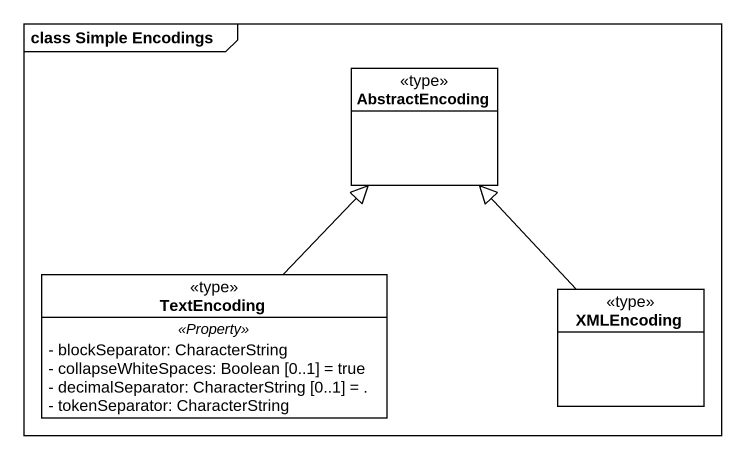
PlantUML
@startuml
mainframe class Simple Encodings
hide circle
hide empty members
skinparam classAttributeIconSize 0
class AbstractEncoding <<type>>
class TextEncoding <<type>> {
  .. <<Property>> ..
  - blockSeparator: CharacterString
  - collapseWhiteSpaces: Boolean [0..1] = true
  - decimalSeparator: CharacterString [0..1] = .
  - tokenSeparator: CharacterString
}
class XMLEncoding <<type>>
TextEncoding -up-|> AbstractEncoding
XMLEncoding -up-|> AbstractEncoding
@enduml
